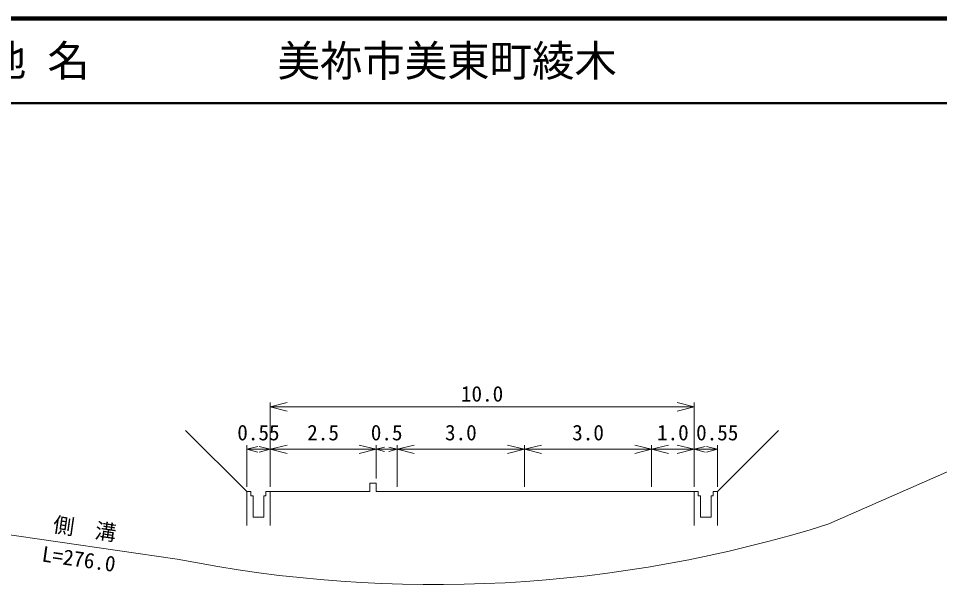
# Model space of a CAD drawing. Units: millimetres, scale not verified, with parts at other scales. Extents: x 40000 to 680000, y 20000 to 380000.
# Drawn here: x 374454 to 483086, y 313219 to 380000 of the extents above; entities that cross this region are included whole.
import ezdxf
from ezdxf.enums import TextEntityAlignment as Align

# ---------------------------------------------------------------- set-up
doc = ezdxf.new("R2010")
doc.units = ezdxf.units.MM
doc.header["$LTSCALE"] = 1000
for name, color, linetype, lineweight in [('S-STR-HTXT', 7, 'Continuous', 13), ('S-TTL', 2, 'Continuous', 140), ('S-TTL-LINE', 7, 'Continuous', 50)]:
    doc.layers.add(name, color=color, linetype=linetype, lineweight=lineweight)
doc.layers.add('S-TTL-TXT', color=7, linetype='Continuous')
doc.styles.add('ＭＳ ゴシック', font='')
doc.styles.get('ＭＳ ゴシック').set_extended_font_data('MS Gothic')

msp = doc.modelspace()

# ---------------------------------------------------------------- linework, layer by layer
at = {"layer": 'S-STR-HTXT'}
for p, q in [((256568, 336058), (393170, 316229)), ((470035, 320371), (505209, 335837)), ((404131, 334182), (406131, 334682)), ((404131, 324750), (404131, 334682)), ((454131, 334182), (452131, 334682)), ((454131, 324750), (454131, 334682)), ((404131, 334182), (454131, 334182)), ((404131, 334182), (406131, 333682)), ((454131, 334182), (452131, 333682)), ((401381, 324182), (394155, 331408)), ((456881, 324182), (464106, 331408)), ((401381, 324750), (401381, 329682)), ((401381, 329182), (402681, 329507)), ((401381, 329182), (404131, 329182)), ((401381, 329182), (402681, 328857)), ((404131, 329182), (402831, 329507)), ((404131, 329182), (402831, 328857)), ((404131, 329182), (406131, 329682)), ((404131, 329182), (406131, 328682)), ((404131, 329182), (416631, 329182)), ((416631, 329182), (414631, 329682)), ((416631, 329182), (414631, 328682)), ((416631, 325732), (416631, 329682)), ((416631, 329182), (417631, 329432)), ((416631, 329182), (417631, 328932)), ((416631, 329182), (419131, 329182)), ((419131, 329182), (418131, 329432)), ((419131, 329182), (418131, 328932)), ((419131, 329182), (421131, 329682)), ((419131, 324750), (419131, 329682)), ((419131, 329182), (434131, 329182)), ((419131, 329182), (421131, 328682)), ((434131, 329182), (432131, 329682)), ((434131, 329182), (432131, 328682)), ((434131, 324750), (434131, 329682)), ((434131, 329182), (436131, 329682)), ((434131, 329182), (436131, 328682)), ((434131, 329182), (449131, 329182)), ((449131, 329182), (447131, 329682)), ((449131, 329182), (447131, 328682)), ((449131, 324750), (449131, 329682)), ((449131, 329182), (451131, 329682)), ((449131, 329182), (451131, 328682)), ((449131, 329182), (454131, 329182)), ((454131, 329182), (452131, 329682)), ((454131, 329182), (452131, 328682)), ((454131, 329182), (455431, 329507)), ((454131, 329182), (456881, 329182)), ((454131, 329182), (455431, 328857)), ((456881, 329182), (455581, 329507)), ((456881, 329182), (455581, 328857)), ((456881, 324750), (456881, 329682)), ((415881, 324182), (415881, 325182)), ((415881, 325182), (416631, 325182)), ((416631, 324182), (416631, 325182)), ((401381, 324182), (401881, 324182)), ((401381, 324182), (401381, 320182)), ((401881, 324182), (401881, 323682)), ((403631, 324182), (415881, 324182)), ((403631, 324182), (403631, 323682)), ((404131, 324182), (404131, 320182)), ((416631, 324182), (454631, 324182)), ((454131, 324182), (454131, 320182)), ((454631, 324182), (454631, 323682)), ((456381, 324182), (456881, 324182)), ((456381, 324182), (456381, 323682)), ((456881, 324182), (456881, 320182)), ((401881, 323682), (402131, 323682)), ((402131, 323682), (402131, 321182)), ((403381, 323682), (403631, 323682)), ((403381, 323682), (403381, 321182)), ((454631, 323682), (454881, 323682)), ((454881, 323682), (454881, 321182)), ((456131, 323682), (456381, 323682)), ((456131, 323682), (456131, 321182)), ((402131, 321182), (403381, 321182)), ((454881, 321182), (456131, 321182))]:
    msp.add_line(p, q, dxfattribs=at)
msp.add_arc((423540, 467923), 154704, 258.67848, 287.49006, dxfattribs=at)
at = {"layer": 'S-TTL'}
msp.add_line((680000, 380000), (40000, 380000), dxfattribs=at)
at = {"layer": 'S-TTL-LINE'}
msp.add_line((40000, 370000), (680000, 370000), dxfattribs=at)

# ---------------------------------------------------------------- texts
at = {"layer": 'S-STR-HTXT', "style": 'ＭＳ ゴシック'}
msp.add_text('10.0', height=1833, dxfattribs=at).set_placement((429131, 335720), align=Align.MIDDLE_CENTER)
for s, p in [('0.55', (402756, 329682)), ('2.5', (410381, 329682)), ('0.5', (417881, 329682)), ('3.0', (426631, 329682)), ('3.0', (441631, 329682)), ('1.0', (451631, 329682)), ('0.55', (456866, 329682))]:
    msp.add_text(s, height=1833, dxfattribs=at).set_placement(p, align=Align.BOTTOM_CENTER)
msp.add_text('側\u3000溝', height=1833, rotation=351.741, dxfattribs=at).set_placement((382068, 318360), align=Align.BOTTOM_CENTER)
msp.add_text('L=276.0', height=1833, rotation=351.741, dxfattribs=at).set_placement((381584, 316238), align=Align.MIDDLE_CENTER)
at = {"layer": 'S-TTL-TXT', "style": 'ＭＳ ゴシック'}
for s, p in [('地 名', (370380, 375000)), ('美祢市美東町綾木', (405024, 375000))]:
    msp.add_text(s, height=3666, dxfattribs=at).set_placement(p, align=Align.MIDDLE_LEFT)

doc.saveas('drawing.dxf')
